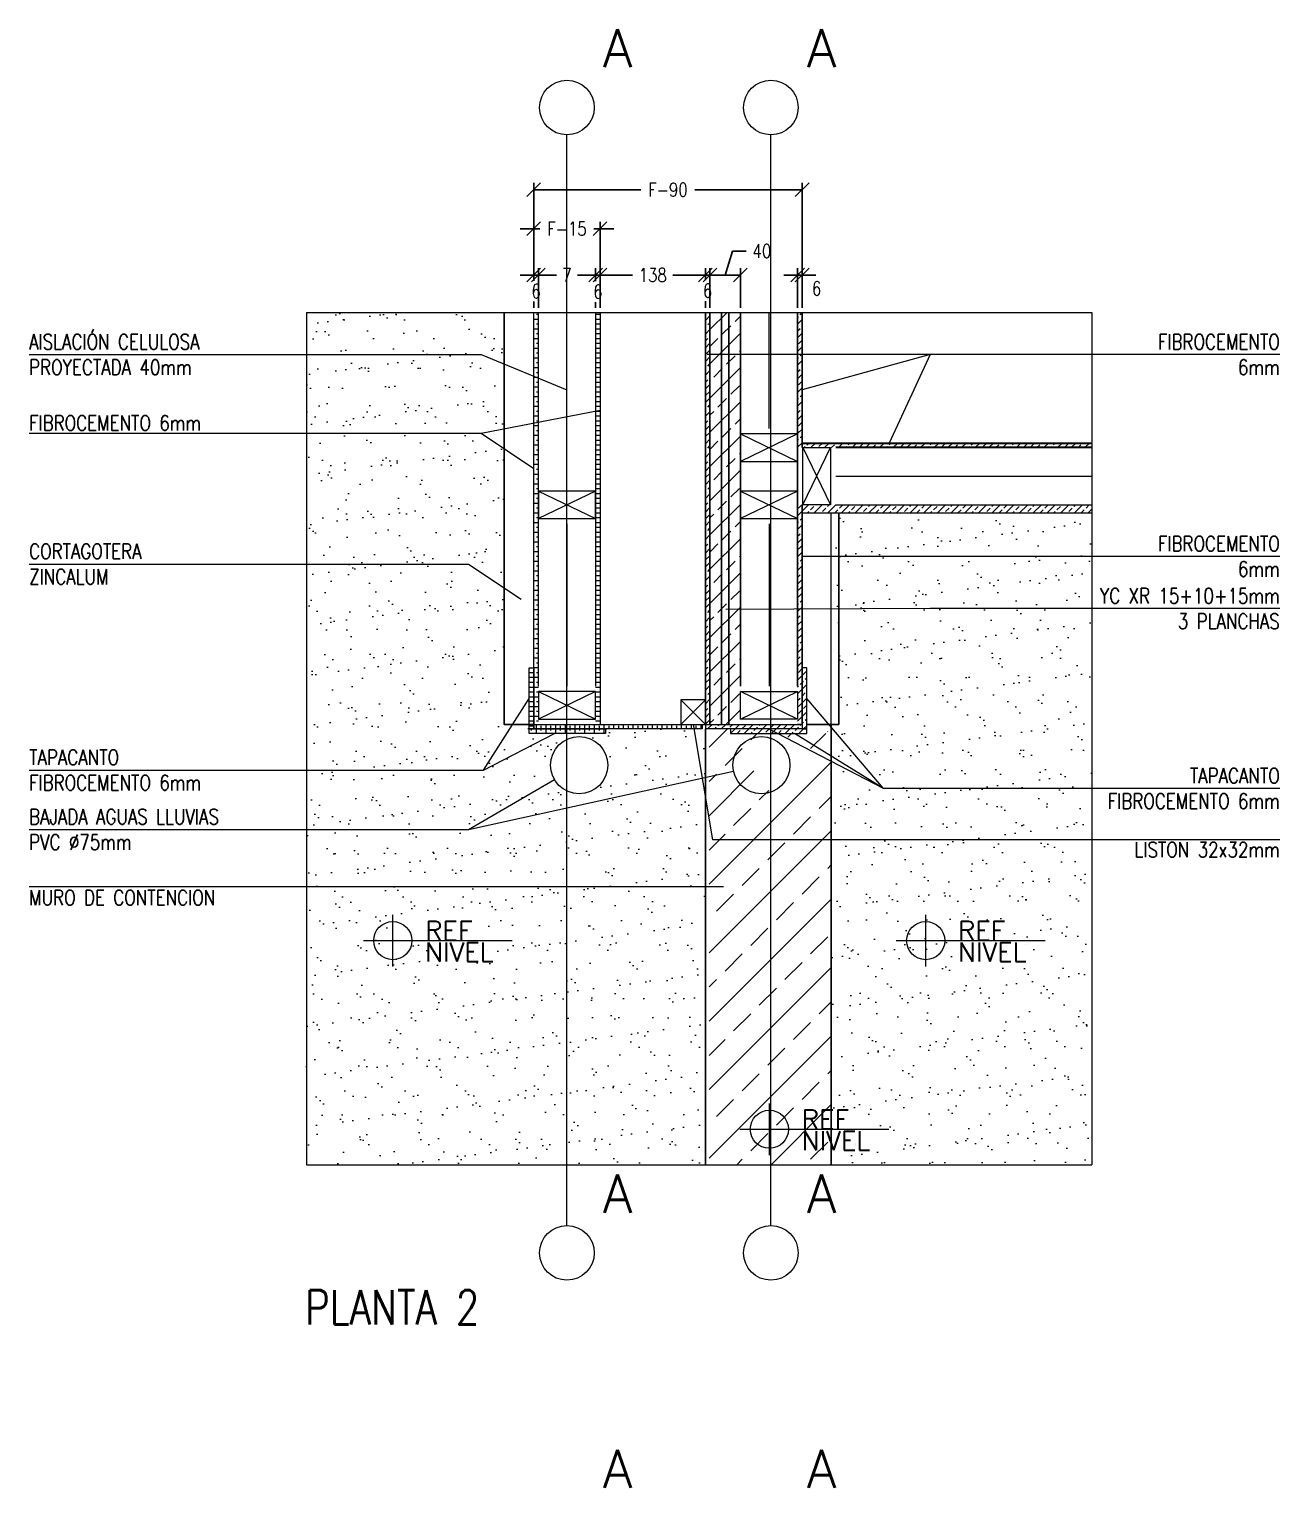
# Model space of a CAD drawing. Header units: metres. Extents: x -2 to 690, y -116 to 73.
# Drawn here: x 507.536 to 509.177, y -76.717 to -74.804 of the extents above; entities that cross this region are included whole.
import ezdxf
from ezdxf.enums import TextEntityAlignment as Align

# ---------------------------------------------------------------- set-up
doc = ezdxf.new("R2010")
doc.units = ezdxf.units.M
doc.header["$LTSCALE"] = 5
doc.header["$MEASUREMENT"] = 0
doc.layers.get('0').update_dxf_attribs({"color": 30})
doc.layers.get('DEFPOINTS').update_dxf_attribs({"color": 210})
for name, color, linetype, lineweight in [('A-ANNO-DIMS', 3, 'Continuous', 18), ('A-ANNO-SYMB', 3, 'Continuous', 18), ('A-ANNO-TEXT', 3, 'Continuous', 18), ('A-DETL-MBND', 3, 'Continuous', 18), ('A-DETL-MCUT', 4, 'Continuous', 25), ('A-DETL-PATT', 8, 'Continuous', 18), ('A-ELEV-IDEN', 3, 'Continuous', 18), ('A-ELEV-MBE2', 4, 'Continuous', 25), ('A-SECT-MCUT', 7, 'Continuous', 35), ('A-WALL-PATT', 8, 'Continuous', 18), ('A-WALL-STUD', 3, 'Continuous', 18)]:
    doc.layers.add(name, color=color, linetype=linetype, lineweight=lineweight)
doc.styles.add('E-ROMANS', font='romans.shx', dxfattribs={"width": 0.8})
doc.dimstyles.new('E-0010_TICK_18', dxfattribs={"dimscale": 0.001, "dimtxt": 18, "dimasz": 18, "dimexe": 9, "dimexo": 6, "dimgap": 9, "dimtad": 0, "dimdec": 0, "dimlfac": 1000, "dimzin": 0, "dimdsep": 46, "dimtxsty": 'E-ROMANS', "dimblk": 'OBLIQUE', "dimcen": 9, "dimclrd": 256, "dimclre": 256, "dimclrt": 256, "dimadec": 0, "dimazin": 0, "dimtfac": 1, "dimtdec": 0, "dimtmove": 1, "dimatfit": 3, "dimldrblk": 'OPEN90', "dimfxl": 1, "dimtfill": 1, "dimtolj": 1, "dimtzin": 0, "dimarcsym": 0})
pattern_1 = [(0, (31.951525, 0), (0, 0.0127), []), (0, (31.951525, 0.00635), (0, 0.0127), [0.00635, -0.003175])]
pattern_2 = [(45, (0, 0), (-0.00898025612, 0.00898025612), []), (45, (-0.00449, 0.00449), (-0.00898025612, 0.00898025612), [0.00635, -0.003175])]

# ---------------------------------------------------------------- blocks, each defined once
blk = doc.blocks.new('_Oblique')
at = {"color": 0, "linetype": 'ByBlock', "lineweight": -2}
blk.add_line((-0.5, -0.5), (0.5, 0.5), dxfattribs=at)
blk = doc.blocks.new('*D1018')
at = {"layer": 'A-ANNO-DIMS', "lineweight": -2, "transparency": 16777216}
for p, q in [((508.1981, -75.1692), (508.1981, -75.0565)), ((508.2851, -75.1692), (508.2851, -75.0565)), ((508.1981, -75.0655), (508.1801, -75.0655)), ((508.1981, -75.0655), (508.2062, -75.0655)), ((508.2851, -75.0655), (508.277, -75.0655)), ((508.2851, -75.0655), (508.3031, -75.0655))]:
    blk.add_line(p, q, dxfattribs=at)
at = {"layer": 'DEFPOINTS', "color": 0, "transparency": 16777216}
for p in [(508.2851, -75.0655), (508.1981, -75.1752), (508.2851, -75.1752)]:
    blk.add_point(p, dxfattribs=at)
at = {"layer": 'A-ANNO-DIMS', "lineweight": -2, "transparency": 16777216, "xscale": 0.018, "yscale": 0.018, "zscale": 0.018}
blk.add_blockref('_Oblique', (508.1981, -75.0655), dxfattribs=at)
at = {"layer": 'A-ANNO-DIMS', "lineweight": -2, "transparency": 16777216, "xscale": 0.018, "yscale": 0.018, "zscale": 0.018, "rotation": 180}
blk.add_blockref('_Oblique', (508.2851, -75.0655), dxfattribs=at)
at = {"layer": 'A-ANNO-DIMS', "transparency": 16777216, "insert": (508.2416, -75.0655), "char_height": 0.018, "attachment_point": 5, "style": 'E-ROMANS', "bg_fill": 3, "box_fill_scale": 1.25, "bg_fill_color": 256, "bg_fill_true_color": 13158600, "bg_fill_transparency": 0}
blk.add_mtext('\\A1;F-15', dxfattribs=at)
blk = doc.blocks.new('_Open90')
at = {"color": 0, "linetype": 'ByBlock', "lineweight": -2}
for p, q in [((0, 0), (-1, 0)), ((-0.5, 0.5), (0, 0)), ((0, 0), (-0.5, -0.5))]:
    blk.add_line(p, q, dxfattribs=at)
blk = doc.blocks.new('*D41')
at = {"layer": 'A-ANNO-DIMS', "lineweight": -2, "transparency": 16777216}
for p, q in [((508.1981, -75.1692), (508.1981, -75.0053)), ((508.1981, -75.0143), (508.3387, -75.0143)), ((508.5501, -75.0143), (508.4095, -75.0143)), ((508.5501, -75.1692), (508.5501, -75.0053))]:
    blk.add_line(p, q, dxfattribs=at)
at = {"layer": 'DEFPOINTS', "color": 0, "transparency": 16777216}
for p in [(508.5501, -75.0143), (508.1981, -75.1752), (508.5501, -75.1752)]:
    blk.add_point(p, dxfattribs=at)
at = {"layer": 'A-ANNO-DIMS', "lineweight": -2, "transparency": 16777216, "xscale": 0.018, "yscale": 0.018, "zscale": 0.018, "rotation": 180}
blk.add_blockref('_Oblique', (508.1981, -75.0143), dxfattribs=at)
at = {"layer": 'A-ANNO-DIMS', "lineweight": -2, "transparency": 16777216, "xscale": 0.018, "yscale": 0.018, "zscale": 0.018}
blk.add_blockref('_Oblique', (508.5501, -75.0143), dxfattribs=at)
at = {"layer": 'A-ANNO-DIMS', "transparency": 16777216, "insert": (508.3741, -75.0143), "char_height": 0.018, "attachment_point": 5, "style": 'E-ROMANS', "bg_fill": 3, "box_fill_scale": 1.25, "bg_fill_color": 256, "bg_fill_true_color": 13158600, "bg_fill_transparency": 0}
blk.add_mtext('\\A1;F-90', dxfattribs=at)
blk = doc.blocks.new('*D1019')
at = {"layer": 'A-ANNO-DIMS', "lineweight": -2, "transparency": 16777216}
for p, q in [((508.1981, -75.1263), (508.1801, -75.1263)), ((508.1981, -75.1692), (508.1981, -75.1173)), ((508.2041, -75.1692), (508.2041, -75.1173)), ((508.2041, -75.1263), (508.2221, -75.1263))]:
    blk.add_line(p, q, dxfattribs=at)
at = {"layer": 'DEFPOINTS', "color": 0, "transparency": 16777216}
for p in [(508.1981, -75.1752), (508.2041, -75.1752)]:
    blk.add_point(p, dxfattribs=at)
at = {"layer": 'A-ANNO-DIMS', "transparency": 16777216, "insert": (508.2011, -75.1474), "char_height": 0.018, "attachment_point": 5, "style": 'E-ROMANS', "bg_fill": 3, "box_fill_scale": 1.25, "bg_fill_color": 256, "bg_fill_true_color": 13158600, "bg_fill_transparency": 0}
blk.add_mtext('\\A1;6', dxfattribs=at)
at = {"layer": 'A-ANNO-DIMS', "lineweight": -2, "transparency": 16777216}
blk.add_line((508.1981, -75.1263), (508.2041, -75.1263), dxfattribs=at)
at = {"layer": 'DEFPOINTS', "color": 0, "transparency": 16777216}
blk.add_point((508.2041, -75.1263), dxfattribs=at)
at = {"layer": 'A-ANNO-DIMS', "lineweight": -2, "transparency": 16777216, "xscale": 0.018, "yscale": 0.018, "zscale": 0.018}
blk.add_blockref('_Oblique', (508.1981, -75.1263), dxfattribs=at)
at = {"layer": 'A-ANNO-DIMS', "lineweight": -2, "transparency": 16777216, "xscale": 0.018, "yscale": 0.018, "zscale": 0.018, "rotation": 180}
blk.add_blockref('_Oblique', (508.2041, -75.1263), dxfattribs=at)
blk = doc.blocks.new('*D1020')
at = {"layer": 'A-ANNO-DIMS', "lineweight": -2, "transparency": 16777216}
for p, q in [((508.2041, -75.1692), (508.2041, -75.1173)), ((508.2041, -75.1263), (508.2278, -75.1263)), ((508.2791, -75.1263), (508.2554, -75.1263)), ((508.2791, -75.1692), (508.2791, -75.1173))]:
    blk.add_line(p, q, dxfattribs=at)
at = {"layer": 'DEFPOINTS', "color": 0, "transparency": 16777216}
for p in [(508.2791, -75.1263), (508.2041, -75.1752), (508.2791, -75.1752)]:
    blk.add_point(p, dxfattribs=at)
at = {"layer": 'A-ANNO-DIMS', "lineweight": -2, "transparency": 16777216, "xscale": 0.018, "yscale": 0.018, "zscale": 0.018, "rotation": 180}
blk.add_blockref('_Oblique', (508.2041, -75.1263), dxfattribs=at)
at = {"layer": 'A-ANNO-DIMS', "lineweight": -2, "transparency": 16777216, "xscale": 0.018, "yscale": 0.018, "zscale": 0.018}
blk.add_blockref('_Oblique', (508.2791, -75.1263), dxfattribs=at)
at = {"layer": 'A-ANNO-DIMS', "transparency": 16777216, "insert": (508.2416, -75.1263), "char_height": 0.018, "attachment_point": 5, "style": 'E-ROMANS', "bg_fill": 3, "box_fill_scale": 1.25, "bg_fill_color": 256, "bg_fill_true_color": 13158600, "bg_fill_transparency": 0}
blk.add_mtext('\\A1;7', dxfattribs=at)
blk = doc.blocks.new('*D1021')
at = {"layer": 'A-ANNO-DIMS', "lineweight": -2, "transparency": 16777216}
for p, q in [((508.2791, -75.1263), (508.2611, -75.1263)), ((508.2791, -75.1692), (508.2791, -75.1173)), ((508.2851, -75.1692), (508.2851, -75.1173)), ((508.2851, -75.1263), (508.3031, -75.1263))]:
    blk.add_line(p, q, dxfattribs=at)
at = {"layer": 'DEFPOINTS', "color": 0, "transparency": 16777216}
for p in [(508.2791, -75.1752), (508.2851, -75.1752)]:
    blk.add_point(p, dxfattribs=at)
at = {"layer": 'A-ANNO-DIMS', "transparency": 16777216, "insert": (508.2821, -75.1479), "char_height": 0.018, "attachment_point": 5, "style": 'E-ROMANS', "bg_fill": 3, "box_fill_scale": 1.25, "bg_fill_color": 256, "bg_fill_true_color": 13158600, "bg_fill_transparency": 0}
blk.add_mtext('\\A1;6', dxfattribs=at)
at = {"layer": 'A-ANNO-DIMS', "lineweight": -2, "transparency": 16777216}
blk.add_line((508.2791, -75.1263), (508.2851, -75.1263), dxfattribs=at)
at = {"layer": 'DEFPOINTS', "color": 0, "transparency": 16777216}
blk.add_point((508.2851, -75.1263), dxfattribs=at)
at = {"layer": 'A-ANNO-DIMS', "lineweight": -2, "transparency": 16777216, "xscale": 0.018, "yscale": 0.018, "zscale": 0.018}
blk.add_blockref('_Oblique', (508.2791, -75.1263), dxfattribs=at)
at = {"layer": 'A-ANNO-DIMS', "lineweight": -2, "transparency": 16777216, "xscale": 0.018, "yscale": 0.018, "zscale": 0.018, "rotation": 180}
blk.add_blockref('_Oblique', (508.2851, -75.1263), dxfattribs=at)
blk = doc.blocks.new('*D1022')
at = {"layer": 'A-ANNO-DIMS', "lineweight": -2, "transparency": 16777216}
for p, q in [((508.2851, -75.1692), (508.2851, -75.1173)), ((508.2851, -75.1263), (508.3277, -75.1263)), ((508.4231, -75.1263), (508.3806, -75.1263)), ((508.4231, -75.1692), (508.4231, -75.1173))]:
    blk.add_line(p, q, dxfattribs=at)
at = {"layer": 'DEFPOINTS', "color": 0, "transparency": 16777216}
for p in [(508.4231, -75.1263), (508.2851, -75.1752), (508.4231, -75.1752)]:
    blk.add_point(p, dxfattribs=at)
at = {"layer": 'A-ANNO-DIMS', "lineweight": -2, "transparency": 16777216, "xscale": 0.018, "yscale": 0.018, "zscale": 0.018, "rotation": 180}
blk.add_blockref('_Oblique', (508.2851, -75.1263), dxfattribs=at)
at = {"layer": 'A-ANNO-DIMS', "lineweight": -2, "transparency": 16777216, "xscale": 0.018, "yscale": 0.018, "zscale": 0.018}
blk.add_blockref('_Oblique', (508.4231, -75.1263), dxfattribs=at)
at = {"layer": 'A-ANNO-DIMS', "transparency": 16777216, "insert": (508.3541, -75.1263), "char_height": 0.018, "attachment_point": 5, "style": 'E-ROMANS', "bg_fill": 3, "box_fill_scale": 1.25, "bg_fill_color": 256, "bg_fill_true_color": 13158600, "bg_fill_transparency": 0}
blk.add_mtext('\\A1;138', dxfattribs=at)
blk = doc.blocks.new('*D1023')
at = {"layer": 'A-ANNO-DIMS', "lineweight": -2, "transparency": 16777216}
for p, q in [((508.4231, -75.1263), (508.4051, -75.1263)), ((508.4231, -75.1692), (508.4231, -75.1173)), ((508.4291, -75.1692), (508.4291, -75.1173)), ((508.4291, -75.1263), (508.4471, -75.1263))]:
    blk.add_line(p, q, dxfattribs=at)
at = {"layer": 'DEFPOINTS', "color": 0, "transparency": 16777216}
for p in [(508.4231, -75.1752), (508.4291, -75.1752)]:
    blk.add_point(p, dxfattribs=at)
at = {"layer": 'A-ANNO-DIMS', "transparency": 16777216, "insert": (508.4261, -75.1468), "char_height": 0.018, "attachment_point": 5, "style": 'E-ROMANS', "bg_fill": 3, "box_fill_scale": 1.25, "bg_fill_color": 256, "bg_fill_true_color": 13158600, "bg_fill_transparency": 0}
blk.add_mtext('\\A1;6', dxfattribs=at)
at = {"layer": 'A-ANNO-DIMS', "lineweight": -2, "transparency": 16777216}
blk.add_line((508.4231, -75.1263), (508.4291, -75.1263), dxfattribs=at)
at = {"layer": 'DEFPOINTS', "color": 0, "transparency": 16777216}
blk.add_point((508.4291, -75.1263), dxfattribs=at)
at = {"layer": 'A-ANNO-DIMS', "lineweight": -2, "transparency": 16777216, "xscale": 0.018, "yscale": 0.018, "zscale": 0.018}
blk.add_blockref('_Oblique', (508.4231, -75.1263), dxfattribs=at)
at = {"layer": 'A-ANNO-DIMS', "lineweight": -2, "transparency": 16777216, "xscale": 0.018, "yscale": 0.018, "zscale": 0.018, "rotation": 180}
blk.add_blockref('_Oblique', (508.4291, -75.1263), dxfattribs=at)
blk = doc.blocks.new('*D42')
at = {"layer": 'A-ANNO-DIMS', "lineweight": -2, "transparency": 16777216}
for p, q in [((508.4491, -75.1263), (508.4586, -75.0948)), ((508.4586, -75.0948), (508.4766, -75.0948)), ((508.4291, -75.1692), (508.4291, -75.1173)), ((508.4291, -75.1263), (508.4691, -75.1263)), ((508.4691, -75.1692), (508.4691, -75.1173))]:
    blk.add_line(p, q, dxfattribs=at)
at = {"layer": 'DEFPOINTS', "color": 0, "transparency": 16777216}
for p in [(508.4691, -75.1263), (508.4291, -75.1752), (508.4691, -75.1752)]:
    blk.add_point(p, dxfattribs=at)
at = {"layer": 'A-ANNO-DIMS', "lineweight": -2, "transparency": 16777216, "xscale": 0.018, "yscale": 0.018, "zscale": 0.018, "rotation": 180}
blk.add_blockref('_Oblique', (508.4291, -75.1263), dxfattribs=at)
at = {"layer": 'A-ANNO-DIMS', "transparency": 16777216, "insert": (508.4972, -75.0948), "char_height": 0.018, "attachment_point": 5, "style": 'E-ROMANS', "bg_fill": 3, "box_fill_scale": 1.25, "bg_fill_color": 256, "bg_fill_true_color": 13158600, "bg_fill_transparency": 0}
blk.add_mtext('\\A1;40', dxfattribs=at)
at = {"layer": 'A-ANNO-DIMS', "lineweight": -2, "transparency": 16777216, "xscale": 0.018, "yscale": 0.018, "zscale": 0.018}
blk.add_blockref('_Oblique', (508.4691, -75.1263), dxfattribs=at)
blk = doc.blocks.new('*D1024')
at = {"layer": 'A-ANNO-DIMS', "lineweight": -2, "transparency": 16777216}
for p, q in [((508.5441, -75.1263), (508.5261, -75.1263)), ((508.5441, -75.1692), (508.5441, -75.1173)), ((508.5501, -75.1692), (508.5501, -75.1173)), ((508.5501, -75.1263), (508.5681, -75.1263))]:
    blk.add_line(p, q, dxfattribs=at)
at = {"layer": 'DEFPOINTS', "color": 0, "transparency": 16777216}
for p in [(508.5441, -75.1752), (508.5501, -75.1752)]:
    blk.add_point(p, dxfattribs=at)
at = {"layer": 'A-ANNO-DIMS', "transparency": 16777216, "insert": (508.5691, -75.1439), "char_height": 0.018, "attachment_point": 5, "style": 'E-ROMANS', "bg_fill": 3, "box_fill_scale": 1.25, "bg_fill_color": 256, "bg_fill_true_color": 13158600, "bg_fill_transparency": 0}
blk.add_mtext('\\A1;6', dxfattribs=at)
at = {"layer": 'A-ANNO-DIMS', "lineweight": -2, "transparency": 16777216}
blk.add_line((508.5441, -75.1263), (508.5501, -75.1263), dxfattribs=at)
at = {"layer": 'DEFPOINTS', "color": 0, "transparency": 16777216}
blk.add_point((508.5501, -75.1263), dxfattribs=at)
at = {"layer": 'A-ANNO-DIMS', "lineweight": -2, "transparency": 16777216, "xscale": 0.018, "yscale": 0.018, "zscale": 0.018}
blk.add_blockref('_Oblique', (508.5441, -75.1263), dxfattribs=at)
at = {"layer": 'A-ANNO-DIMS', "lineweight": -2, "transparency": 16777216, "xscale": 0.018, "yscale": 0.018, "zscale": 0.018, "rotation": 180}
blk.add_blockref('_Oblique', (508.5501, -75.1263), dxfattribs=at)

msp = doc.modelspace()

# ---------------------------------------------------------------- hatches: boundary and pattern name
at = {"layer": 'A-DETL-PATT'}
h = msp.add_hatch(dxfattribs=at)
h.set_pattern_fill('AR-SAND', color=256, scale=0.001, style=0)
h.set_pattern_definition([(37.5, (31.951525, 0.51749), (-0.0016000313, 0.0489413237), [0, -0.038608, 0, -0.04318, 0, -0.041275]), (7.5, (31.951525, 0.51749), (0.044952328, 0.07168251), [0, -0.020828, 0, -0.034798, 0, -0.013335]), (327.5, (31.920283, 0.51749), (0.079099237, 0.0001437185), [0, -0.0127, 0, -0.04572, 0, -0.05969]), (317.5, (31.920283, 0.51749), (0.076355645, 0.022292932), [0, -0.00635, 0, -0.029972, 0, -0.03429])])
h.paths.add_polyline_path([(508.4231, -75.7216), (508.4231, -75.7156), (508.4189, -75.7156), (508.4189, -75.7216), (508.2921, -75.7216), (508.2921, -75.7276), (508.1921, -75.7276), (508.1921, -75.7216), (508.1921, -75.7156), (508.1591, -75.7156), (508.1591, -75.1752), (507.9, -75.1752), (507.9, -76.2932), (508.4231, -76.2932)])
h.paths.add_polyline_path([(508.2201, -75.7691, -1), (508.2951, -75.7691, -1)], flags=16)
h = msp.add_hatch(dxfattribs=at)
h.set_pattern_fill('BRASS', color=256, scale=0.002, style=0)
h.set_pattern_definition(pattern_1)
h.paths.add_polyline_path([(508.2851, -75.1752), (508.2791, -75.1752), (508.2791, -75.6656), (508.2791, -75.7156), (508.2851, -75.7156)])
h.paths.add_polyline_path([(508.2041, -75.1752), (508.1981, -75.1752), (508.1981, -75.7156), (508.2041, -75.7156), (508.2041, -75.6656)])
h = msp.add_hatch(dxfattribs=at)
h.set_pattern_fill('BRASS', color=256, scale=0.002, angle=45, style=0)
h.set_pattern_definition(pattern_2)
h.paths.add_polyline_path([(508.4291, -75.1752), (508.4231, -75.1752), (508.4231, -75.7156), (508.4291, -75.7156)])
h.paths.add_polyline_path([(508.5501, -75.4276), (508.5441, -75.4276), (508.5441, -75.4526), (508.5441, -75.6656), (508.5441, -75.7156), (508.5501, -75.7156), (508.5501, -75.6416)])
h.paths.add_polyline_path([(508.5501, -75.1752), (508.5441, -75.1752), (508.5441, -75.3526), (508.5501, -75.3526)])
h = msp.add_hatch(dxfattribs=at)
h.set_pattern_fill('BRASS', color=256, scale=0.005, angle=45, style=0)
h.set_pattern_definition([(45, (0, 0), (-0.0224506403, 0.0224506403), []), (45, (-0.011225, 0.011225), (-0.0224506403, 0.0224506403), [0.015875, -0.0079375])])
h.paths.add_polyline_path([(508.4691, -75.1752), (508.4541, -75.1752), (508.4541, -75.7156), (508.4691, -75.7156), (508.4691, -75.6656)])
h.paths.add_polyline_path([(508.4541, -75.1752), (508.4441, -75.1752), (508.4441, -75.7156), (508.4541, -75.7156)])
h.paths.add_polyline_path([(508.4441, -75.1752), (508.4291, -75.1752), (508.4291, -75.7156), (508.4441, -75.7156)])
h = msp.add_hatch(dxfattribs=at)
h.set_pattern_fill('BRASS', color=256, scale=0.002, angle=45, style=0)
h.set_pattern_definition(pattern_2)
h.paths.add_polyline_path([(508.9298, -75.3466), (508.5981, -75.3466), (508.5981, -75.3526), (508.9298, -75.3526)])
h.paths.add_polyline_path([(508.5981, -75.3466), (508.5501, -75.3466), (508.5501, -75.3526), (508.5941, -75.3526), (508.5981, -75.3526)])
h.paths.add_polyline_path([(508.5981, -75.4276), (508.5941, -75.4276), (508.5501, -75.4276), (508.5501, -75.4386), (508.5981, -75.4386)])
h.paths.add_polyline_path([(508.9298, -75.4276), (508.5981, -75.4276), (508.5981, -75.4386), (508.9298, -75.4386)])
h = msp.add_hatch(dxfattribs=at)
h.set_pattern_fill('AR-SAND', color=256, scale=0.001, style=0)
h.set_pattern_definition([(37.5, (31.956525, 0.51749), (-0.0016000313, 0.0489413237), [0, -0.038608, 0, -0.04318, 0, -0.041275]), (7.5, (31.956525, 0.51749), (0.044952328, 0.07168251), [0, -0.020828, 0, -0.034798, 0, -0.013335]), (327.5, (31.925283, 0.51749), (0.079099237, 0.0001437185), [0, -0.0127, 0, -0.04572, 0, -0.05969]), (317.5, (31.925283, 0.51749), (0.076355645, 0.022292932), [0, -0.00635, 0, -0.029972, 0, -0.03429])])
h.paths.add_polyline_path([(508.9298, -75.4386), (508.5931, -75.4386), (508.5931, -75.7156), (508.5881, -75.7156), (508.5881, -76.2932), (508.9298, -76.2932)])
h = msp.add_hatch(dxfattribs=at)
h.set_pattern_fill('BRASS', color=256, scale=0.002, style=0)
h.set_pattern_definition(pattern_1)
h.paths.add_polyline_path([(508.1981, -75.7156), (508.1921, -75.7156), (508.1921, -75.7216), (508.1981, -75.7216)])
h.paths.add_polyline_path([(508.1981, -75.6416), (508.1921, -75.6416), (508.1921, -75.7156), (508.1981, -75.7156)])
h = msp.add_hatch(dxfattribs=at)
h.set_pattern_fill('BRASS', color=256, scale=0.002, angle=45, style=0)
h.set_pattern_definition(pattern_2)
h.paths.add_polyline_path([(508.5561, -75.6416), (508.5501, -75.6416), (508.5501, -75.7216), (508.5561, -75.7216)])
h = msp.add_hatch(dxfattribs=at)
h.set_pattern_fill('BRASS', color=256, scale=0.002, angle=90, style=0)
h.set_pattern_definition([(90, (31.951525, 0), (-0.0127, 8e-19), []), (90, (31.945175, 0), (-0.0127, 8e-19), [0.00635, -0.003175])])
h.paths.add_polyline_path([(508.1921, -75.7216), (508.2921, -75.7216), (508.2921, -75.7276), (508.1921, -75.7276)])
edge = h.paths.add_edge_path()
edge.add_line((508.4189, -75.7216), (508.1981, -75.7216))
edge.add_line((508.1981, -75.7216), (508.1981, -75.7156))
edge.add_line((508.1981, -75.7156), (508.4189, -75.7156))
h = msp.add_hatch(dxfattribs=at)
h.set_pattern_fill('BRASS', color=256, scale=0.002, angle=45, style=0)
h.set_pattern_definition(pattern_2)
h.paths.add_polyline_path([(508.5091, -75.7156), (508.4691, -75.7156), (508.4231, -75.7156), (508.4231, -75.7216), (508.5091, -75.7216)])
h.paths.add_polyline_path([(508.5501, -75.7156), (508.5441, -75.7156), (508.5091, -75.7156), (508.5091, -75.7216), (508.5501, -75.7216)])
h.paths.add_polyline_path([(508.5561, -75.7216), (508.5501, -75.7216), (508.5091, -75.7216), (508.5091, -75.7276), (508.5561, -75.7276)])
h.paths.add_polyline_path([(508.5091, -75.7216), (508.4561, -75.7216), (508.4561, -75.7276), (508.5091, -75.7276)])
h = msp.add_hatch(dxfattribs=at)
h.set_pattern_fill('BRASS', color=256, scale=0.01, angle=45, style=0)
h.set_pattern_definition([(45, (31.956525, 0.51749), (-0.044901281, 0.044901281), []), (45, (31.934075, 0.53994), (-0.044901281, 0.044901281), [0.03175, -0.015875])])
h.paths.add_polyline_path([(508.5881, -75.7156), (508.5831, -75.7156), (508.5831, -75.7216), (508.5831, -75.7276), (508.4831, -75.7276), (508.4831, -75.7216), (508.4281, -75.7216), (508.4281, -76.2932), (508.5881, -76.2932)])
h.paths.add_polyline_path([(508.4861, -75.7691, -1), (508.5611, -75.7691, -1)], flags=16)

# ---------------------------------------------------------------- linework, layer by layer
at = {"layer": 'A-ANNO-SYMB'}
for p, q in [((508.0132, -76.0333), (508.0132, -75.9654)), ((508.7121, -76.0333), (508.7121, -75.9654)), ((507.9746, -75.9993), (508.1699, -75.9993)), ((508.6735, -75.9993), (508.8688, -75.9993)), ((508.5071, -76.2807), (508.5071, -76.2127)), ((508.4684, -76.2467), (508.6637, -76.2467))]:
    msp.add_line(p, q, dxfattribs=at)
for centre, radius in [((508.2416, -74.9065), 0.0358), ((508.5091, -74.9065), 0.0358), ((508.0132, -75.9993), 0.025), ((508.7121, -75.9993), 0.025), ((508.5071, -76.2467), 0.025), ((508.2416, -76.4089), 0.0358), ((508.5091, -76.4089), 0.0358)]:
    msp.add_circle(centre, radius, dxfattribs=at)
at = {"layer": 'A-ANNO-SYMB', "ltscale": 0.05}
for centre in [(508.2576, -75.7691), (508.4966, -75.7691)]:
    msp.add_circle(centre, 0.0375, dxfattribs=at)
at = {"layer": 'A-ANNO-TEXT'}
for p, q in [((508.7179, -75.2305), (508.4255, -75.2305)), ((508.129, -75.3336), (508.2851, -75.3035)), ((508.1323, -75.7755), (508.1921, -75.6816)), ((508.4071, -75.7156), (508.4323, -75.8672)), ((508.1123, -75.8534), (508.4599, -75.7768))]:
    msp.add_line(p, q, dxfattribs=at)
for points in [[(507.5363, -75.2305), (508.129, -75.2305), (508.2416, -75.2767)], [(509.1765, -75.2305), (508.7179, -75.2305), (508.5501, -75.2767)], [(508.7179, -75.2305), (508.6642, -75.3466)], [(507.5363, -75.3336), (508.129, -75.3336), (508.1981, -75.3798)], [(509.1765, -75.4952), (508.7179, -75.4952), (508.5501, -75.4952)], [(507.5363, -75.5053), (508.1123, -75.5053), (508.1815, -75.5515)], [(509.1765, -75.5637), (508.7179, -75.5637), (508.4499, -75.565)], [(508.6569, -75.7996), (508.5561, -75.6816)], [(507.5363, -75.7755), (508.1323, -75.7755), (508.2252, -75.7276)], [(508.6569, -75.7996), (508.5061, -75.7216)], [(508.6569, -75.7996), (508.5401, -75.7276)], [(507.5363, -75.8534), (508.1123, -75.8534), (508.2252, -75.7879)], [(509.1765, -75.7996), (508.7771, -75.7996), (508.6569, -75.7996)], [(509.1765, -75.8672), (508.7179, -75.8672), (508.4323, -75.8672)], [(507.5363, -75.9283), (508.1123, -75.9283), (508.4469, -75.9283)]]:
    msp.add_lwpolyline(points, dxfattribs=at)
at = {"layer": 'A-DETL-MBND'}
for p, q in [((508.1981, -75.7156), (508.1981, -75.1752)), ((508.2041, -75.6656), (508.2041, -75.1752)), ((508.2791, -75.1752), (508.2791, -75.6656)), ((508.2851, -75.1752), (508.2851, -75.7156)), ((508.9298, -75.4386), (508.5501, -75.4386)), ((508.5941, -75.4276), (508.9298, -75.4276)), ((508.4231, -75.7156), (508.4231, -75.7216))]:
    msp.add_line(p, q, dxfattribs=at)
for points in [[(508.1921, -75.7216), (508.1921, -75.6416), (508.1981, -75.6416), (508.1981, -75.7216)], [(508.5561, -75.7216), (508.5561, -75.6416), (508.5501, -75.6416), (508.5501, -75.7216)], [(508.1921, -75.7216), (508.2921, -75.7216), (508.2921, -75.7276), (508.1921, -75.7276)], [(508.5561, -75.7216), (508.4561, -75.7216), (508.4561, -75.7276), (508.5561, -75.7276)]]:
    msp.add_lwpolyline(points, close=True, dxfattribs=at)
for points in [[(508.4189, -75.7216), (508.1981, -75.7216), (508.1981, -75.7156), (508.4189, -75.7156)], [(508.4189, -75.7156), (508.4189, -75.7216)], [(508.4231, -75.7156), (508.5501, -75.7156), (508.5501, -75.7216), (508.4231, -75.7216)]]:
    msp.add_lwpolyline(points, dxfattribs=at)
at = {"layer": 'A-DETL-MCUT'}
for p, q in [((508.4231, -75.7156), (508.4231, -75.1752)), ((508.4291, -75.7156), (508.4291, -75.1752)), ((508.4291, -75.7156), (508.4291, -75.1752)), ((508.4441, -75.7156), (508.4441, -75.1752)), ((508.4541, -75.7156), (508.4541, -75.1752)), ((508.4691, -75.6656), (508.4691, -75.1752)), ((508.5441, -75.6656), (508.5441, -75.1752)), ((508.5501, -75.3526), (508.5501, -75.1752)), ((508.5501, -75.7156), (508.5501, -75.4276)), ((508.5501, -75.7156), (508.5441, -75.7156))]:
    msp.add_line(p, q, dxfattribs=at)
at = {"layer": 'A-ELEV-IDEN'}
msp.add_line((508.5881, -75.7156), (508.5881, -75.4386), dxfattribs=at)
at = {"layer": 'A-ELEV-IDEN', "ltscale": 10}
for points in [[(507.9, -75.1752), (508.9298, -75.1752)], [(507.9, -75.1752), (507.9, -76.2932), (508.9298, -76.2932)], [(508.9298, -75.1752), (508.9298, -76.2932)]]:
    msp.add_lwpolyline(points, dxfattribs=at)
at = {"layer": 'A-ELEV-MBE2'}
for points in [[(508.1981, -75.7156), (508.1591, -75.7156), (508.1591, -75.1752)], [(508.5561, -75.7156), (508.5981, -75.7156), (508.5981, -75.4386)], [(508.4231, -75.7216), (508.4231, -76.2932)], [(508.5881, -75.7156), (508.5881, -76.2932)]]:
    msp.add_lwpolyline(points, dxfattribs=at)
at = {"layer": 'A-SECT-MCUT'}
for p, q in [((508.5501, -75.3466), (508.9298, -75.3466)), ((508.9298, -75.3526), (508.5941, -75.3526))]:
    msp.add_line(p, q, dxfattribs=at)
at = {"layer": 'A-WALL-PATT', "ltscale": 10}
for p, q in [((508.2416, -75.4027), (508.2416, -75.1752)), ((508.5066, -75.3276), (508.5066, -75.1752)), ((508.5941, -75.3901), (508.9298, -75.3901)), ((508.2416, -75.4527), (508.2416, -75.6656)), ((508.5066, -75.4526), (508.5066, -75.6656))]:
    msp.add_line(p, q, dxfattribs=at)
at = {"layer": 'A-WALL-STUD'}
for p, q in [((508.5441, -75.3346), (508.4691, -75.3706)), ((508.4691, -75.3346), (508.5441, -75.3706)), ((508.5511, -75.4276), (508.5871, -75.3526)), ((508.5511, -75.3526), (508.5871, -75.4276)), ((508.2791, -75.4097), (508.2041, -75.4457)), ((508.2041, -75.4097), (508.2791, -75.4457)), ((508.5441, -75.4096), (508.4691, -75.4456)), ((508.4691, -75.4096), (508.5441, -75.4456)), ((508.2791, -75.6726), (508.2041, -75.7086)), ((508.2041, -75.6726), (508.2791, -75.7086)), ((508.5441, -75.7086), (508.4691, -75.6726)), ((508.4691, -75.7086), (508.5441, -75.6726))]:
    msp.add_line(p, q, dxfattribs=at)
for points in [[(508.5441, -75.3346), (508.4691, -75.3346), (508.4691, -75.3706), (508.5441, -75.3706)], [(508.5511, -75.4276), (508.5511, -75.3526), (508.5871, -75.3526), (508.5871, -75.4276)], [(508.2791, -75.4097), (508.2041, -75.4097), (508.2041, -75.4457), (508.2791, -75.4457)], [(508.5441, -75.4096), (508.4691, -75.4096), (508.4691, -75.4456), (508.5441, -75.4456)], [(508.2791, -75.6726), (508.2041, -75.6726), (508.2041, -75.7086), (508.2791, -75.7086)], [(508.5441, -75.7086), (508.4691, -75.7086), (508.4691, -75.6726), (508.5441, -75.6726)]]:
    msp.add_lwpolyline(points, close=True, dxfattribs=at)
for points in [[(508.4231, -75.7156), (508.4231, -75.6836), (508.3911, -75.6836), (508.3911, -75.7156), (508.4231, -75.7156)], [(508.4231, -75.6836), (508.3911, -75.7156)], [(508.3911, -75.6836), (508.4231, -75.7156)]]:
    msp.add_lwpolyline(points, dxfattribs=at)

# ---------------------------------------------------------------- texts
at = {"layer": 'A-ANNO-TEXT', "style": 'E-ROMANS'}
for s, insert, char_height, attachment_point in [('AISLACIÓN CELULOSA\\PPROYECTADA 40mm', (507.5363, -75.2305), 0.02, 4), ('FIBROCEMENTO\\P6mm', (509.1765, -75.2305), 0.02, 6), ('FIBROCEMENTO 6mm', (507.5363, -75.3203), 0.02, 4), ('CORTAGOTERA\\PZINCALUM', (507.5363, -75.5053), 0.02, 4), ('FIBROCEMENTO\\P6mm', (509.1765, -75.4952), 0.02, 6), ('YC XR 15+10+15mm\\P3 PLANCHAS', (509.1765, -75.5637), 0.02, 6), ('TAPACANTO\\PFIBROCEMENTO 6mm', (507.5363, -75.7755), 0.02, 4), ('TAPACANTO\\PFIBROCEMENTO 6mm', (509.1765, -75.7996), 0.02, 6), ('BAJADA AGUAS LLUVIAS\\PPVC %%C75mm', (507.5363, -75.8534), 0.02, 4), ('LISTON 32x32mm', (509.1765, -75.87), 0.02, 3), ('MURO DE CONTENCION', (507.5363, -75.9429), 0.02, 4), ('\\pi-0.135,l0.135,t0.135;PLANTA 2 ', (507.8982, -76.4576), 0.045, 1)]:
    msp.add_mtext(s, dxfattribs=dict(at, insert=insert, char_height=char_height, attachment_point=attachment_point))
for p in [(508.3081, -74.8287), (508.5756, -74.8287), (508.3081, -76.3311), (508.5756, -76.3311), (508.3081, -76.692), (508.5756, -76.692)]:
    msp.add_attdef('A', text='0.00', height=0.05, dxfattribs=at).set_placement(p, align=Align.MIDDLE_CENTER)
for p in [(508.0556, -76.0061), (508.7545, -76.0061), (508.5495, -76.2535)]:
    msp.add_attdef('REF', text='', height=0.025, dxfattribs=at).set_placement(p, align=Align.BOTTOM_LEFT)
for p in [(508.0554, -76.0018), (508.7543, -76.0018), (508.5493, -76.2492)]:
    msp.add_attdef('NIVEL', text='%%P0,00', height=0.025, dxfattribs=at).set_placement(p, align=Align.TOP_LEFT)

# ---------------------------------------------------------------- next in the draw order: dimensions: what is measured, and where the dimension line sits
at = {"layer": 'A-ANNO-DIMS'}
dim = msp.add_linear_dim(base=(508.2851, -75.0655), p1=(508.1981, -75.1752), p2=(508.2851, -75.1752), text='F-15', dimstyle='E-0010_TICK_18', dxfattribs=at)
dim.commit()
dim.dimension.update_dxf_attribs({"geometry": '*D1018', "text_midpoint": (508.2416, -75.0655)})

# ---------------------------------------------------------------- next in the draw order: dimensions: what is measured, and where the dimension line sits
dim = msp.add_linear_dim(base=(508.5501, -75.0143), p1=(508.1981, -75.1752), p2=(508.5501, -75.1752), text='F-90', dimstyle='E-0010_TICK_18', dxfattribs=at)
dim.commit()
dim.dimension.update_dxf_attribs({"geometry": '*D41', "text_midpoint": (508.3741, -75.0143)})

# ---------------------------------------------------------------- next in the draw order: dimensions: what is measured, and where the dimension line sits
for base, p1, p2, picture, middle in [((508.2041, -75.1263), (508.1981, -75.1752), (508.2041, -75.1752), '*D1019', (508.2011, -75.1474)), ((508.5501, -75.1263), (508.5441, -75.1752), (508.5501, -75.1752), '*D1024', (508.5691, -75.1439))]:
    dim = msp.add_linear_dim(base=base, p1=p1, p2=p2, dimstyle='E-0010_TICK_18', dxfattribs=at)
    dim.commit()
    dim.dimension.update_dxf_attribs({"geometry": picture, "text_midpoint": middle, "dimtype": 160})

# ---------------------------------------------------------------- next in the draw order: dimensions: what is measured, and where the dimension line sits
dim = msp.add_linear_dim(base=(508.2791, -75.1263), p1=(508.2041, -75.1752), p2=(508.2791, -75.1752), text='7', dimstyle='E-0010_TICK_18', dxfattribs=at)
dim.commit()
dim.dimension.update_dxf_attribs({"geometry": '*D1020', "text_midpoint": (508.2416, -75.1263)})

# ---------------------------------------------------------------- next in the draw order: linework, layer by layer
at = {"layer": 'A-ANNO-SYMB', "ltscale": 10}
msp.add_line((508.2416, -76.3732), (508.2416, -74.9423), dxfattribs=at)

# ---------------------------------------------------------------- next in the draw order: dimensions: what is measured, and where the dimension line sits
at = {"layer": 'A-ANNO-DIMS'}
dim = msp.add_linear_dim(base=(508.2851, -75.1263), p1=(508.2791, -75.1752), p2=(508.2851, -75.1752), dimstyle='E-0010_TICK_18', dxfattribs=at)
dim.commit()
dim.dimension.update_dxf_attribs({"geometry": '*D1021', "text_midpoint": (508.2821, -75.1479), "dimtype": 160})

# ---------------------------------------------------------------- next in the draw order: dimensions: what is measured, and where the dimension line sits
dim = msp.add_linear_dim(base=(508.4231, -75.1263), p1=(508.2851, -75.1752), p2=(508.4231, -75.1752), dimstyle='E-0010_TICK_18', dxfattribs=at)
dim.commit()
dim.dimension.update_dxf_attribs({"geometry": '*D1022', "text_midpoint": (508.3541, -75.1263)})

# ---------------------------------------------------------------- next in the draw order: dimensions: what is measured, and where the dimension line sits
dim = msp.add_linear_dim(base=(508.4291, -75.1263), p1=(508.4231, -75.1752), p2=(508.4291, -75.1752), dimstyle='E-0010_TICK_18', dxfattribs=at)
dim.commit()
dim.dimension.update_dxf_attribs({"geometry": '*D1023', "text_midpoint": (508.4261, -75.1468), "dimtype": 160})

# ---------------------------------------------------------------- next in the draw order: dimensions: what is measured, and where the dimension line sits
dim = msp.add_linear_dim(base=(508.4691, -75.1263), p1=(508.4291, -75.1752), p2=(508.4691, -75.1752), dimstyle='E-0010_TICK_18', dxfattribs=at)
dim.commit()
dim.dimension.update_dxf_attribs({"geometry": '*D42', "text_midpoint": (508.4856, -75.0948)})

# ---------------------------------------------------------------- next in the draw order: linework, layer by layer
at = {"layer": 'A-ANNO-SYMB', "ltscale": 10}
msp.add_line((508.5091, -76.3732), (508.5091, -74.9423), dxfattribs=at)

doc.saveas('drawing.dxf')
